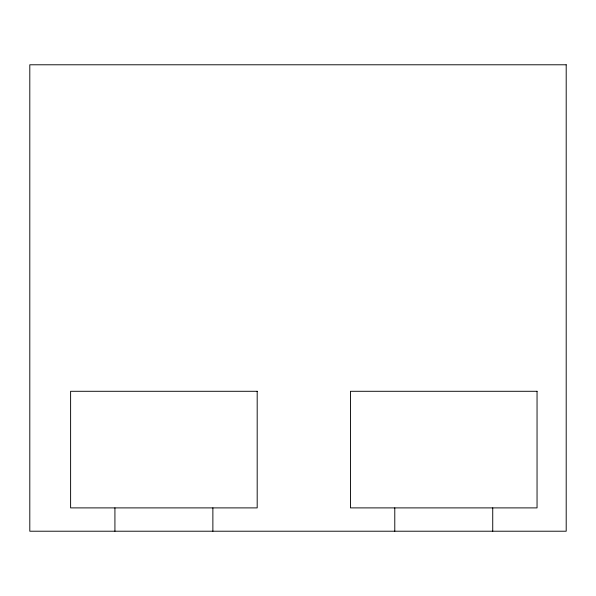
<?xml version="1.0" encoding="UTF-8"?>
<svg xmlns="http://www.w3.org/2000/svg" width="596" height="596" viewBox="0 0 596 596"><rect width="100%" height="100%" fill="white"/><g stroke="black" fill="none" stroke-linecap="round" stroke-linejoin="round"><path stroke-width="0.89" d="M492.736 507.896L492.736 531.215M394.783 507.896L394.783 531.215M212.876 507.896L212.876 531.215M114.924 507.896L114.924 531.215M566.2 64.785L29.8 64.785L29.8 531.215L566.2 531.215L566.2 64.785M257.189 391.289L70.611 391.289L70.611 507.896L257.189 507.896L257.189 391.289M537.048 391.289L350.47 391.289L350.47 507.896L537.048 507.896L537.048 391.289"/></g></svg>
